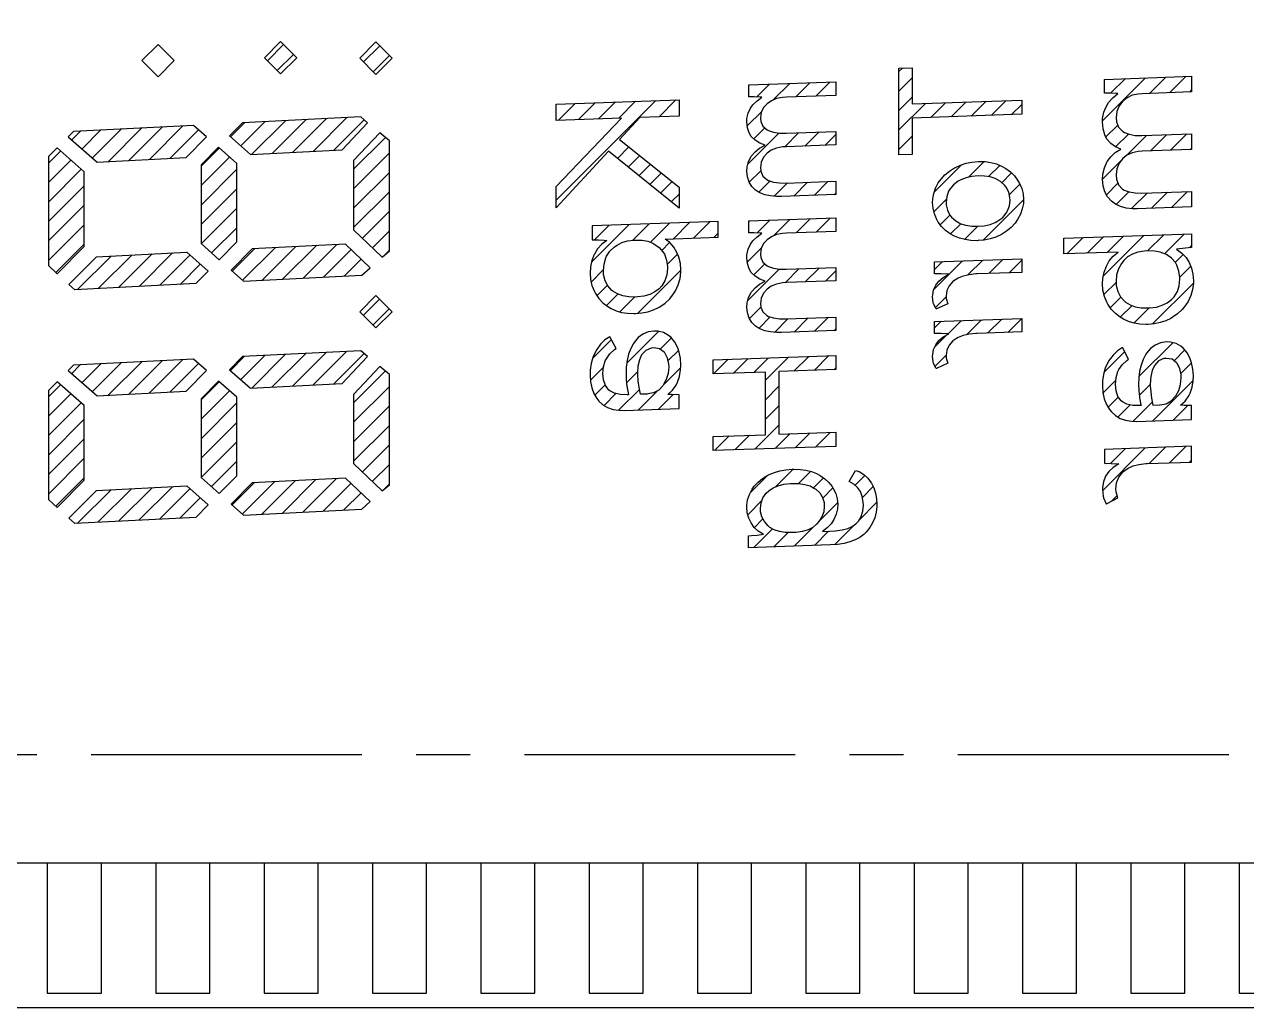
# Model space of a CAD drawing. Header units: millimetres. Extents: x 496 to 1208, y 1378 to 1539.
# Drawn here: x 1105.76 to 1122.68, y 1445.4 to 1459.01 of the extents above; entities that cross this region are included whole.
import ezdxf

# ---------------------------------------------------------------- set-up
doc = ezdxf.new("R2010")
doc.units = ezdxf.units.MM
doc.header["$LTSCALE"] = 3
doc.linetypes.add('CENTER', pattern=[2, 1.25, -0.25, 0.25, -0.25])
pattern_1 = [(225, (-1337.04233, 2320.39868), (-0.134703842, 0.134703842), [])]

msp = doc.modelspace()

# ---------------------------------------------------------------- hatches: boundary and pattern name
at = {"linetype": 'Continuous'}
h = msp.add_hatch(dxfattribs=at)
h.set_pattern_fill('ANSI31', color=256, scale=0.06, angle=90, style=0)
h.set_pattern_definition(pattern_1)
h.paths.add_polyline_path([(1109.302, 1458.771), (1109.078, 1458.546), (1109.302, 1458.322), (1109.527, 1458.546)])
h = msp.add_hatch(dxfattribs=at)
h.set_pattern_fill('ANSI31', color=256, scale=0.06, angle=90, style=0)
h.set_pattern_definition(pattern_1)
h.paths.add_polyline_path([(1110.623, 1458.766), (1110.399, 1458.542), (1110.623, 1458.317), (1110.847, 1458.542)])
h = msp.add_hatch(dxfattribs=at)
h.set_pattern_fill('ANSI31', color=256, scale=0.06, angle=90, style=0)
h.set_pattern_definition(pattern_1)
h.paths.add_polyline_path([(1118.046, 1458.408), (1117.862, 1458.402), (1117.862, 1457.202), (1118.046, 1457.209), (1118.046, 1457.711), (1119.562, 1457.765), (1119.562, 1457.96), (1118.046, 1457.908)])
h = msp.add_hatch(dxfattribs=at)
h.set_pattern_fill('ANSI31', color=256, scale=0.06, angle=90, style=0)
h.set_pattern_definition(pattern_1)
h.paths.add_polyline_path([(1120.746, 1457.109), (1120.743, 1457.103), (1120.707, 1457.022), (1120.686, 1456.937), (1120.681, 1456.863), (1120.689, 1456.773), (1120.713, 1456.691), (1120.752, 1456.62), (1120.804, 1456.561), (1120.862, 1456.519), (1120.929, 1456.488), (1121.007, 1456.467), (1121.094, 1456.457), (1121.161, 1456.457), (1121.914, 1456.483), (1121.914, 1456.697), (1121.226, 1456.674), (1121.131, 1456.676), (1121.05, 1456.69), (1120.983, 1456.716), (1120.959, 1456.73), (1120.903, 1456.788), (1120.874, 1456.864), (1120.869, 1456.924), (1120.879, 1457.011), (1120.913, 1457.09), (1120.962, 1457.152), (1121.02, 1457.2), (1121.092, 1457.232), (1121.175, 1457.251), (1121.229, 1457.255), (1121.914, 1457.279), (1121.914, 1457.494), (1121.226, 1457.47), (1121.132, 1457.472), (1121.05, 1457.487), (1120.984, 1457.513), (1120.962, 1457.526), (1120.904, 1457.584), (1120.875, 1457.659), (1120.869, 1457.718), (1120.879, 1457.805), (1120.913, 1457.883), (1120.962, 1457.945), (1121.021, 1457.993), (1121.093, 1458.027), (1121.176, 1458.044), (1121.229, 1458.049), (1121.914, 1458.073), (1121.914, 1458.29), (1120.709, 1458.248), (1120.709, 1458.056), (1120.784, 1458.055), (1120.871, 1458.051), (1120.891, 1458.05), (1120.822, 1457.994), (1120.766, 1457.929), (1120.734, 1457.876), (1120.701, 1457.794), (1120.683, 1457.707), (1120.681, 1457.654), (1120.689, 1457.563), (1120.713, 1457.481), (1120.743, 1457.422), (1120.795, 1457.362), (1120.862, 1457.315), (1120.934, 1457.283), (1120.858, 1457.234), (1120.795, 1457.177)])
h = msp.add_hatch(dxfattribs=at)
h.set_pattern_fill('ANSI31', color=256, scale=0.06, angle=90, style=0)
h.set_pattern_definition(pattern_1)
h.paths.add_polyline_path([(1116.058, 1456.85), (1116.035, 1456.862), (1115.979, 1456.91), (1115.95, 1456.977), (1115.945, 1457.028), (1115.956, 1457.103), (1115.988, 1457.172), (1116.037, 1457.225), (1116.096, 1457.267), (1116.167, 1457.296), (1116.251, 1457.312), (1116.304, 1457.316), (1116.989, 1457.34), (1116.989, 1457.525), (1116.302, 1457.501), (1116.207, 1457.503), (1116.126, 1457.515), (1116.059, 1457.538), (1116.037, 1457.549), (1115.98, 1457.598), (1115.95, 1457.664), (1115.945, 1457.714), (1115.956, 1457.789), (1115.988, 1457.856), (1116.037, 1457.911), (1116.097, 1457.952), (1116.168, 1457.982), (1116.252, 1457.997), (1116.304, 1458.001), (1116.989, 1458.025), (1116.989, 1458.213), (1115.784, 1458.171), (1115.784, 1458.005), (1115.86, 1458.004), (1115.947, 1458.001), (1115.967, 1458), (1115.898, 1457.952), (1115.841, 1457.896), (1115.81, 1457.849), (1115.776, 1457.779), (1115.759, 1457.704), (1115.756, 1457.658), (1115.764, 1457.579), (1115.789, 1457.508), (1115.819, 1457.457), (1115.871, 1457.406), (1115.937, 1457.365), (1116.009, 1457.339), (1115.934, 1457.297), (1115.871, 1457.246), (1115.823, 1457.187), (1115.819, 1457.182), (1115.782, 1457.112), (1115.761, 1457.038), (1115.756, 1456.975), (1115.764, 1456.897), (1115.788, 1456.826), (1115.828, 1456.765), (1115.879, 1456.715), (1115.938, 1456.678), (1116.005, 1456.651), (1116.083, 1456.634), (1116.169, 1456.626), (1116.237, 1456.627), (1116.989, 1456.652), (1116.989, 1456.837), (1116.302, 1456.813), (1116.207, 1456.815), (1116.125, 1456.827)])
h = msp.add_hatch(dxfattribs=at)
h.set_pattern_fill('ANSI31', color=256, scale=0.06, angle=90, style=0)
h.set_pattern_definition(pattern_1)
h.paths.add_polyline_path([(1113.119, 1457.679), (1114.022, 1457.711), (1113.119, 1456.765), (1113.119, 1456.47), (1113.843, 1457.253), (1114.819, 1456.465), (1114.819, 1456.756), (1113.996, 1457.416), (1114.278, 1457.72), (1114.819, 1457.739), (1114.819, 1457.965), (1113.119, 1457.906)])
h = msp.add_hatch(dxfattribs=at)
h.set_pattern_fill('ANSI31', color=256, scale=0.06, angle=90, style=0)
h.set_pattern_definition(pattern_1)
h.paths.add_polyline_path([(1108.276, 1457.453), (1108.097, 1457.611), (1106.436, 1457.528), (1106.363, 1457.454), (1106.763, 1457.103), (1107.993, 1457.165)])
h = msp.add_hatch(dxfattribs=at)
h.set_pattern_fill('ANSI31', color=256, scale=0.06, angle=90, style=0)
h.set_pattern_definition(pattern_1)
h.paths.add_polyline_path([(1108.885, 1457.21), (1110.154, 1457.274), (1110.506, 1457.648), (1110.411, 1457.728), (1108.773, 1457.645), (1108.596, 1457.465)])
h = msp.add_hatch(dxfattribs=at)
h.set_pattern_fill('ANSI31', color=256, scale=0.06, angle=90, style=0)
h.set_pattern_definition(pattern_1)
h.paths.add_polyline_path([(1110.809, 1455.874), (1110.809, 1457.396), (1110.676, 1457.507), (1110.314, 1457.123), (1110.314, 1456.164), (1110.71, 1455.786)])
h = msp.add_hatch(dxfattribs=at)
h.set_pattern_fill('ANSI31', color=256, scale=0.06, angle=90, style=0)
h.set_pattern_definition(pattern_1)
h.paths.add_polyline_path([(1106.583, 1456.967), (1106.207, 1457.298), (1106.088, 1457.178), (1106.088, 1455.67), (1106.21, 1455.558), (1106.583, 1455.933)])
h = msp.add_hatch(dxfattribs=at)
h.set_pattern_fill('ANSI31', color=256, scale=0.06, angle=90, style=0)
h.set_pattern_definition(pattern_1)
h.paths.add_polyline_path([(1108.454, 1455.751), (1108.696, 1455.997), (1108.696, 1457.083), (1108.441, 1457.307), (1108.201, 1457.063), (1108.201, 1455.974)])
h = msp.add_hatch(dxfattribs=at)
h.set_pattern_fill('ANSI31', color=256, scale=0.06, angle=90, style=0)
h.set_pattern_definition(pattern_1)
h.paths.add_polyline_path([(1119.126, 1456.039), (1119.202, 1456.064), (1119.274, 1456.096), (1119.284, 1456.101), (1119.354, 1456.147), (1119.417, 1456.199), (1119.47, 1456.258), (1119.506, 1456.31), (1119.544, 1456.382), (1119.571, 1456.454), (1119.585, 1456.531), (1119.588, 1456.584), (1119.582, 1456.662), (1119.564, 1456.735), (1119.534, 1456.806), (1119.506, 1456.853), (1119.461, 1456.914), (1119.406, 1456.968), (1119.342, 1457.014), (1119.284, 1457.047), (1119.212, 1457.077), (1119.137, 1457.097), (1119.056, 1457.109), (1118.971, 1457.111), (1118.958, 1457.111), (1118.873, 1457.103), (1118.792, 1457.087), (1118.715, 1457.062), (1118.644, 1457.028), (1118.633, 1457.022), (1118.562, 1456.977), (1118.5, 1456.925), (1118.446, 1456.867), (1118.408, 1456.814), (1118.371, 1456.743), (1118.346, 1456.669), (1118.332, 1456.593), (1118.329, 1456.541), (1118.335, 1456.463), (1118.353, 1456.388), (1118.381, 1456.318), (1118.408, 1456.272), (1118.454, 1456.211), (1118.509, 1456.157), (1118.572, 1456.111), (1118.631, 1456.079), (1118.702, 1456.05), (1118.778, 1456.03), (1118.858, 1456.018), (1118.944, 1456.015), (1118.958, 1456.016), (1119.044, 1456.023)])
h.paths.add_polyline_path([(1119.299, 1456.338), (1119.348, 1456.397), (1119.365, 1456.426), (1119.393, 1456.499), (1119.402, 1456.577), (1119.4, 1456.612), (1119.383, 1456.687), (1119.348, 1456.754), (1119.324, 1456.784), (1119.267, 1456.835), (1119.195, 1456.874), (1119.126, 1456.897), (1119.046, 1456.91), (1118.958, 1456.912), (1118.872, 1456.904), (1118.793, 1456.886), (1118.721, 1456.857), (1118.683, 1456.837), (1118.618, 1456.787), (1118.568, 1456.727), (1118.55, 1456.698), (1118.524, 1456.625), (1118.515, 1456.546), (1118.517, 1456.512), (1118.533, 1456.437), (1118.568, 1456.37), (1118.592, 1456.34), (1118.649, 1456.289), (1118.721, 1456.249), (1118.791, 1456.228), (1118.87, 1456.216), (1118.958, 1456.214), (1119.043, 1456.222), (1119.124, 1456.239), (1119.195, 1456.266), (1119.234, 1456.288)])
h = msp.add_hatch(dxfattribs=at)
h.set_pattern_fill('ANSI31', color=256, scale=0.06, angle=90, style=0)
h.set_pattern_definition(pattern_1)
h.paths.add_polyline_path([(1114.215, 1455.007), (1114.303, 1455.015), (1114.387, 1455.031), (1114.463, 1455.057), (1114.535, 1455.091), (1114.552, 1455.101), (1114.625, 1455.152), (1114.689, 1455.211), (1114.743, 1455.277), (1114.771, 1455.322), (1114.808, 1455.406), (1114.832, 1455.491), (1114.844, 1455.58), (1114.844, 1455.611), (1114.837, 1455.7), (1114.816, 1455.785), (1114.788, 1455.852), (1114.747, 1455.924), (1114.691, 1455.988), (1114.628, 1456.038), (1115.358, 1456.063), (1115.358, 1456.279), (1113.614, 1456.219), (1113.614, 1456.028), (1113.703, 1456.026), (1113.783, 1456.022), (1113.819, 1456.019), (1113.748, 1455.965), (1113.691, 1455.901), (1113.647, 1455.827), (1113.644, 1455.822), (1113.611, 1455.739), (1113.592, 1455.651), (1113.586, 1455.567), (1113.592, 1455.479), (1113.612, 1455.394), (1113.646, 1455.312), (1113.661, 1455.283), (1113.707, 1455.216), (1113.765, 1455.156), (1113.831, 1455.106), (1113.878, 1455.077), (1113.949, 1455.046), (1114.024, 1455.023), (1114.106, 1455.01), (1114.192, 1455.006)])
h.paths.add_polyline_path([(1113.816, 1455.799), (1113.806, 1455.777), (1113.78, 1455.692), (1113.772, 1455.601), (1113.775, 1455.545), (1113.795, 1455.461), (1113.832, 1455.389), (1113.888, 1455.327), (1113.904, 1455.314), (1113.967, 1455.277), (1114.039, 1455.251), (1114.122, 1455.237), (1114.215, 1455.235), (1114.244, 1455.236), (1114.333, 1455.248), (1114.414, 1455.272), (1114.483, 1455.305), (1114.543, 1455.35), (1114.579, 1455.389), (1114.623, 1455.46), (1114.65, 1455.542), (1114.658, 1455.632), (1114.658, 1455.657), (1114.645, 1455.746), (1114.615, 1455.828), (1114.596, 1455.861), (1114.542, 1455.922), (1114.47, 1455.973), (1114.457, 1455.98), (1114.387, 1456.006), (1114.306, 1456.021), (1114.215, 1456.023), (1114.194, 1456.022), (1114.105, 1456.011), (1114.027, 1455.988), (1113.96, 1455.955), (1113.923, 1455.93), (1113.86, 1455.87)])
h = msp.add_hatch(dxfattribs=at)
h.set_pattern_fill('ANSI31', color=256, scale=0.06, angle=90, style=0)
h.set_pattern_definition(pattern_1)
h.paths.add_polyline_path([(1116.059, 1455.656), (1116.037, 1455.667), (1115.98, 1455.716), (1115.95, 1455.782), (1115.945, 1455.831), (1115.956, 1455.907), (1115.988, 1455.974), (1116.037, 1456.028), (1116.097, 1456.07), (1116.168, 1456.099), (1116.252, 1456.115), (1116.304, 1456.119), (1116.989, 1456.143), (1116.989, 1456.331), (1115.784, 1456.288), (1115.784, 1456.123), (1115.86, 1456.122), (1115.947, 1456.119), (1115.967, 1456.118), (1115.898, 1456.07), (1115.841, 1456.014), (1115.81, 1455.967), (1115.776, 1455.897), (1115.759, 1455.821), (1115.756, 1455.776), (1115.764, 1455.697), (1115.789, 1455.626), (1115.819, 1455.575), (1115.871, 1455.524), (1115.937, 1455.483), (1116.009, 1455.456), (1115.934, 1455.415), (1115.871, 1455.364), (1115.823, 1455.305), (1115.819, 1455.3), (1115.782, 1455.23), (1115.761, 1455.155), (1115.756, 1455.093), (1115.764, 1455.014), (1115.788, 1454.944), (1115.828, 1454.882), (1115.879, 1454.833), (1115.938, 1454.796), (1116.005, 1454.769), (1116.083, 1454.752), (1116.169, 1454.743), (1116.237, 1454.743), (1116.989, 1454.77), (1116.989, 1454.955), (1116.302, 1454.931), (1116.207, 1454.933), (1116.125, 1454.945), (1116.058, 1454.967), (1116.035, 1454.98), (1115.979, 1455.028), (1115.95, 1455.095), (1115.945, 1455.145), (1115.956, 1455.221), (1115.988, 1455.289), (1116.037, 1455.343), (1116.096, 1455.385), (1116.167, 1455.414), (1116.251, 1455.43), (1116.304, 1455.434), (1116.989, 1455.458), (1116.989, 1455.643), (1116.302, 1455.619), (1116.207, 1455.621), (1116.126, 1455.633)])
h = msp.add_hatch(dxfattribs=at)
h.set_pattern_fill('ANSI31', color=256, scale=0.06, angle=90, style=0)
h.set_pattern_definition(pattern_1)
h.paths.add_polyline_path([(1121.558, 1454.906), (1121.629, 1454.94), (1121.647, 1454.95), (1121.72, 1455.002), (1121.784, 1455.061), (1121.836, 1455.126), (1121.865, 1455.173), (1121.903, 1455.255), (1121.927, 1455.34), (1121.939, 1455.429), (1121.939, 1455.461), (1121.933, 1455.55), (1121.912, 1455.635), (1121.881, 1455.712), (1121.837, 1455.783), (1121.781, 1455.844), (1121.712, 1455.893), (1121.707, 1455.896), (1121.788, 1455.906), (1121.87, 1455.915), (1121.914, 1455.919), (1121.914, 1456.111), (1120.147, 1456.049), (1120.147, 1455.832), (1120.896, 1455.858), (1120.83, 1455.8), (1120.774, 1455.734), (1120.734, 1455.664), (1120.703, 1455.58), (1120.685, 1455.492), (1120.681, 1455.417), (1120.687, 1455.329), (1120.707, 1455.244), (1120.74, 1455.162), (1120.754, 1455.134), (1120.802, 1455.065), (1120.859, 1455.006), (1120.926, 1454.955), (1120.973, 1454.927), (1121.043, 1454.896), (1121.119, 1454.873), (1121.2, 1454.86), (1121.286, 1454.856), (1121.31, 1454.857), (1121.399, 1454.864), (1121.481, 1454.881)])
h.paths.add_polyline_path([(1121.717, 1455.31), (1121.744, 1455.391), (1121.753, 1455.482), (1121.753, 1455.507), (1121.739, 1455.595), (1121.709, 1455.677), (1121.69, 1455.711), (1121.637, 1455.772), (1121.565, 1455.823), (1121.551, 1455.83), (1121.481, 1455.856), (1121.401, 1455.871), (1121.31, 1455.873), (1121.262, 1455.87), (1121.172, 1455.855), (1121.095, 1455.828), (1121.029, 1455.79), (1120.976, 1455.74), (1120.943, 1455.699), (1120.901, 1455.623), (1120.876, 1455.541), (1120.869, 1455.452), (1120.872, 1455.395), (1120.891, 1455.311), (1120.929, 1455.238), (1120.985, 1455.178), (1121, 1455.165), (1121.062, 1455.127), (1121.135, 1455.101), (1121.217, 1455.086), (1121.31, 1455.084), (1121.338, 1455.085), (1121.428, 1455.097), (1121.509, 1455.121), (1121.578, 1455.155), (1121.637, 1455.2), (1121.674, 1455.239)])
h = msp.add_hatch(dxfattribs=at)
h.set_pattern_fill('ANSI31', color=256, scale=0.06, angle=90, style=0)
h.set_pattern_definition(pattern_1)
h.paths.add_polyline_path([(1108.62, 1455.605), (1108.791, 1455.454), (1110.425, 1455.536), (1110.544, 1455.64), (1110.203, 1455.966), (1108.91, 1455.901)])
h = msp.add_hatch(dxfattribs=at)
h.set_pattern_fill('ANSI31', color=256, scale=0.06, angle=90, style=0)
h.set_pattern_definition(pattern_1)
h.paths.add_polyline_path([(1108.003, 1455.855), (1106.753, 1455.792), (1106.372, 1455.409), (1106.452, 1455.336), (1108.13, 1455.42), (1108.3, 1455.593)])
h = msp.add_hatch(dxfattribs=at)
h.set_pattern_fill('ANSI31', color=256, scale=0.06, angle=90, style=0)
h.set_pattern_definition(pattern_1)
h.paths.add_polyline_path([(1119.562, 1455.763), (1118.357, 1455.722), (1118.357, 1455.556), (1118.448, 1455.555), (1118.527, 1455.552), (1118.554, 1455.55), (1118.477, 1455.506), (1118.416, 1455.456), (1118.372, 1455.399), (1118.343, 1455.335), (1118.33, 1455.264), (1118.329, 1455.24), (1118.338, 1455.161), (1118.343, 1455.141), (1118.38, 1455.073), (1118.382, 1455.07), (1118.542, 1455.143), (1118.518, 1455.213), (1118.515, 1455.249), (1118.526, 1455.324), (1118.557, 1455.392), (1118.611, 1455.45), (1118.624, 1455.461), (1118.683, 1455.498), (1118.753, 1455.526), (1118.835, 1455.544), (1118.928, 1455.554), (1118.947, 1455.555), (1119.562, 1455.576)])
h = msp.add_hatch(dxfattribs=at)
h.set_pattern_fill('ANSI31', color=256, scale=0.06, angle=90, style=0)
h.set_pattern_definition(pattern_1)
h.paths.add_polyline_path([(1110.623, 1455.257), (1110.399, 1455.032), (1110.623, 1454.808), (1110.847, 1455.032)])
h = msp.add_hatch(dxfattribs=at)
h.set_pattern_fill('ANSI31', color=256, scale=0.06, angle=90, style=0)
h.set_pattern_definition(pattern_1)
h.paths.add_polyline_path([(1118.357, 1454.732), (1118.448, 1454.73), (1118.527, 1454.727), (1118.554, 1454.725), (1118.477, 1454.682), (1118.416, 1454.633), (1118.372, 1454.575), (1118.343, 1454.51), (1118.33, 1454.439), (1118.329, 1454.416), (1118.338, 1454.337), (1118.343, 1454.317), (1118.38, 1454.248), (1118.382, 1454.245), (1118.542, 1454.32), (1118.518, 1454.389), (1118.515, 1454.424), (1118.526, 1454.499), (1118.557, 1454.567), (1118.611, 1454.627), (1118.624, 1454.638), (1118.683, 1454.673), (1118.753, 1454.701), (1118.835, 1454.72), (1118.928, 1454.729), (1118.947, 1454.73), (1119.562, 1454.752), (1119.562, 1454.939), (1118.357, 1454.897)])
h = msp.add_hatch(dxfattribs=at)
h.set_pattern_fill('ANSI31', color=256, scale=0.06, angle=90, style=0)
h.set_pattern_definition(pattern_1)
h.paths.add_polyline_path([(1113.861, 1453.936), (1113.846, 1453.948), (1113.8, 1454.009), (1113.773, 1454.088), (1113.765, 1454.175), (1113.773, 1454.271), (1113.798, 1454.353), (1113.812, 1454.38), (1113.86, 1454.449), (1113.926, 1454.507), (1113.948, 1454.523), (1113.862, 1454.686), (1113.793, 1454.641), (1113.732, 1454.583), (1113.679, 1454.51), (1113.661, 1454.478), (1113.626, 1454.398), (1113.601, 1454.314), (1113.588, 1454.223), (1113.586, 1454.159), (1113.592, 1454.063), (1113.61, 1453.977), (1113.64, 1453.898), (1113.681, 1453.829), (1113.709, 1453.795), (1113.765, 1453.744), (1113.83, 1453.705), (1113.905, 1453.68), (1113.987, 1453.667), (1114.064, 1453.665), (1114.819, 1453.691), (1114.819, 1453.882), (1114.716, 1453.885), (1114.665, 1453.887), (1114.73, 1453.946), (1114.779, 1454.017), (1114.798, 1454.055), (1114.826, 1454.137), (1114.841, 1454.226), (1114.844, 1454.294), (1114.838, 1454.386), (1114.82, 1454.473), (1114.8, 1454.53), (1114.762, 1454.609), (1114.709, 1454.673), (1114.673, 1454.704), (1114.605, 1454.743), (1114.526, 1454.762), (1114.47, 1454.764), (1114.389, 1454.752), (1114.316, 1454.721), (1114.252, 1454.673), (1114.196, 1454.607), (1114.187, 1454.593), (1114.149, 1454.522), (1114.121, 1454.444), (1114.1, 1454.357), (1114.088, 1454.264), (1114.085, 1454.178), (1114.088, 1454.091), (1114.098, 1454.002), (1114.114, 1453.911), (1114.12, 1453.883), (1114.099, 1453.882), (1114.004, 1453.886), (1113.925, 1453.904)])
h.paths.add_polyline_path([(1114.254, 1454.284), (1114.248, 1454.181), (1114.248, 1454.159), (1114.254, 1454.074), (1114.266, 1453.984), (1114.285, 1453.889), (1114.373, 1453.892), (1114.385, 1453.893), (1114.467, 1453.909), (1114.537, 1453.948), (1114.594, 1454.008), (1114.601, 1454.017), (1114.641, 1454.092), (1114.667, 1454.176), (1114.675, 1454.268), (1114.673, 1454.306), (1114.656, 1454.394), (1114.619, 1454.465), (1114.611, 1454.476), (1114.549, 1454.522), (1114.468, 1454.536), (1114.435, 1454.532), (1114.362, 1454.501), (1114.305, 1454.439), (1114.274, 1454.37)])
h = msp.add_hatch(dxfattribs=at)
h.set_pattern_fill('ANSI31', color=256, scale=0.06, angle=90, style=0)
h.set_pattern_definition(pattern_1)
h.paths.add_polyline_path([(1121.484, 1454.601), (1121.412, 1454.571), (1121.347, 1454.523), (1121.291, 1454.457), (1121.281, 1454.442), (1121.244, 1454.372), (1121.215, 1454.293), (1121.194, 1454.208), (1121.183, 1454.114), (1121.18, 1454.028), (1121.183, 1453.941), (1121.192, 1453.851), (1121.208, 1453.761), (1121.215, 1453.733), (1121.194, 1453.732), (1121.099, 1453.736), (1121.019, 1453.754), (1120.956, 1453.786), (1120.941, 1453.798), (1120.894, 1453.858), (1120.868, 1453.938), (1120.86, 1454.024), (1120.868, 1454.12), (1120.892, 1454.203), (1120.905, 1454.231), (1120.955, 1454.298), (1121.02, 1454.357), (1121.042, 1454.373), (1120.957, 1454.535), (1120.887, 1454.491), (1120.827, 1454.432), (1120.774, 1454.361), (1120.754, 1454.327), (1120.72, 1454.249), (1120.696, 1454.164), (1120.683, 1454.074), (1120.681, 1454.008), (1120.687, 1453.913), (1120.705, 1453.827), (1120.735, 1453.748), (1120.776, 1453.679), (1120.804, 1453.645), (1120.86, 1453.594), (1120.925, 1453.556), (1120.999, 1453.53), (1121.082, 1453.516), (1121.158, 1453.514), (1121.914, 1453.541), (1121.914, 1453.732), (1121.811, 1453.735), (1121.76, 1453.737), (1121.824, 1453.795), (1121.874, 1453.866), (1121.893, 1453.905), (1121.921, 1453.986), (1121.936, 1454.075), (1121.939, 1454.144), (1121.933, 1454.236), (1121.915, 1454.322), (1121.895, 1454.38), (1121.856, 1454.459), (1121.804, 1454.523), (1121.767, 1454.554), (1121.699, 1454.592), (1121.621, 1454.611), (1121.565, 1454.613)])
h.paths.add_polyline_path([(1121.457, 1454.351), (1121.401, 1454.288), (1121.368, 1454.22), (1121.349, 1454.133), (1121.342, 1454.031), (1121.343, 1454.008), (1121.348, 1453.923), (1121.36, 1453.834), (1121.38, 1453.739), (1121.468, 1453.742), (1121.479, 1453.742), (1121.561, 1453.759), (1121.632, 1453.798), (1121.688, 1453.857), (1121.695, 1453.866), (1121.736, 1453.942), (1121.761, 1454.025), (1121.77, 1454.117), (1121.768, 1454.156), (1121.751, 1454.244), (1121.714, 1454.315), (1121.705, 1454.326), (1121.644, 1454.373), (1121.563, 1454.386), (1121.529, 1454.383)])
h = msp.add_hatch(dxfattribs=at)
h.set_pattern_fill('ANSI31', color=256, scale=0.06, angle=90, style=0)
h.set_pattern_definition(pattern_1)
h.paths.add_polyline_path([(1108.276, 1454.218), (1108.097, 1454.376), (1106.436, 1454.292), (1106.363, 1454.219), (1106.763, 1453.868), (1107.993, 1453.93)])
h = msp.add_hatch(dxfattribs=at)
h.set_pattern_fill('ANSI31', color=256, scale=0.06, angle=90, style=0)
h.set_pattern_definition(pattern_1)
h.paths.add_polyline_path([(1108.885, 1453.975), (1110.154, 1454.039), (1110.506, 1454.413), (1110.411, 1454.492), (1108.773, 1454.41), (1108.596, 1454.229)])
h = msp.add_hatch(dxfattribs=at)
h.set_pattern_fill('ANSI31', color=256, scale=0.06, angle=90, style=0)
h.set_pattern_definition(pattern_1)
h.paths.add_polyline_path([(1116.989, 1453.168), (1116.989, 1453.364), (1116.2, 1453.337), (1116.2, 1454.202), (1116.989, 1454.23), (1116.989, 1454.427), (1115.29, 1454.367), (1115.29, 1454.171), (1116.014, 1454.197), (1116.014, 1453.33), (1115.29, 1453.305), (1115.29, 1453.109)])
h = msp.add_hatch(dxfattribs=at)
h.set_pattern_fill('ANSI31', color=256, scale=0.06, angle=90, style=0)
h.set_pattern_definition(pattern_1)
h.paths.add_polyline_path([(1110.809, 1452.638), (1110.809, 1454.161), (1110.676, 1454.272), (1110.314, 1453.888), (1110.314, 1452.929), (1110.71, 1452.551)])
h = msp.add_hatch(dxfattribs=at)
h.set_pattern_fill('ANSI31', color=256, scale=0.06, angle=90, style=0)
h.set_pattern_definition(pattern_1)
h.paths.add_polyline_path([(1106.583, 1453.732), (1106.207, 1454.062), (1106.088, 1453.943), (1106.088, 1452.434), (1106.21, 1452.323), (1106.583, 1452.698)])
h = msp.add_hatch(dxfattribs=at)
h.set_pattern_fill('ANSI31', color=256, scale=0.06, angle=90, style=0)
h.set_pattern_definition(pattern_1)
h.paths.add_polyline_path([(1108.454, 1452.515), (1108.696, 1452.762), (1108.696, 1453.847), (1108.441, 1454.072), (1108.201, 1453.828), (1108.201, 1452.739)])
h = msp.add_hatch(dxfattribs=at)
h.set_pattern_fill('ANSI31', color=256, scale=0.06, angle=90, style=0)
h.set_pattern_definition(pattern_1)
h.paths.add_polyline_path([(1121.034, 1452.866), (1121.105, 1452.898), (1121.186, 1452.918), (1121.28, 1452.929), (1121.298, 1452.929), (1121.914, 1452.951), (1121.914, 1453.169), (1120.709, 1453.126), (1120.709, 1452.934), (1120.799, 1452.932), (1120.877, 1452.928), (1120.905, 1452.926), (1120.829, 1452.877), (1120.768, 1452.819), (1120.724, 1452.754), (1120.694, 1452.679), (1120.681, 1452.597), (1120.681, 1452.569), (1120.689, 1452.479), (1120.695, 1452.455), (1120.732, 1452.375), (1120.734, 1452.371), (1120.894, 1452.457), (1120.869, 1452.537), (1120.867, 1452.578), (1120.876, 1452.665), (1120.909, 1452.744), (1120.962, 1452.811), (1120.976, 1452.824)])
h = msp.add_hatch(dxfattribs=at)
h.set_pattern_fill('ANSI31', color=256, scale=0.06, angle=90, style=0)
h.set_pattern_definition(pattern_1)
h.paths.add_polyline_path([(1115.916, 1451.996), (1115.984, 1451.952), (1115.986, 1451.952), (1115.9, 1451.941), (1115.82, 1451.934), (1115.782, 1451.931), (1115.782, 1451.765), (1116.913, 1451.805), (1117.012, 1451.812), (1117.103, 1451.826), (1117.184, 1451.846), (1117.257, 1451.874), (1117.32, 1451.906), (1117.375, 1451.947), (1117.41, 1451.982), (1117.459, 1452.044), (1117.498, 1452.111), (1117.528, 1452.181), (1117.547, 1452.256), (1117.555, 1452.334), (1117.556, 1452.363), (1117.551, 1452.444), (1117.537, 1452.521), (1117.514, 1452.592), (1117.481, 1452.66), (1117.479, 1452.663), (1117.433, 1452.727), (1117.376, 1452.779), (1117.311, 1452.818), (1117.263, 1452.836), (1117.173, 1452.681), (1117.238, 1452.646), (1117.291, 1452.6), (1117.329, 1452.544), (1117.355, 1452.476), (1117.368, 1452.397), (1117.37, 1452.355), (1117.362, 1452.272), (1117.339, 1452.198), (1117.302, 1452.135), (1117.268, 1452.098), (1117.217, 1452.061), (1117.154, 1452.032), (1117.075, 1452.011), (1116.984, 1451.998), (1116.908, 1451.993), (1116.803, 1451.989), (1116.871, 1452.039), (1116.925, 1452.098), (1116.961, 1452.156), (1116.993, 1452.228), (1117.01, 1452.304), (1117.015, 1452.369), (1117.008, 1452.444), (1116.987, 1452.518), (1116.953, 1452.587), (1116.938, 1452.611), (1116.893, 1452.67), (1116.836, 1452.721), (1116.77, 1452.765), (1116.72, 1452.791), (1116.65, 1452.819), (1116.575, 1452.838), (1116.494, 1452.849), (1116.407, 1452.852), (1116.385, 1452.851), (1116.298, 1452.845), (1116.215, 1452.83), (1116.138, 1452.808), (1116.067, 1452.778), (1116.049, 1452.769), (1115.975, 1452.724), (1115.912, 1452.674), (1115.859, 1452.616), (1115.831, 1452.574), (1115.793, 1452.502), (1115.768, 1452.429), (1115.757, 1452.352), (1115.756, 1452.325), (1115.763, 1452.248), (1115.783, 1452.174), (1115.815, 1452.109), (1115.858, 1452.047)])
h.paths.add_polyline_path([(1116.024, 1452.52), (1115.979, 1452.458), (1115.954, 1452.388), (1115.945, 1452.309), (1115.947, 1452.264), (1115.966, 1452.191), (1116, 1452.126), (1116.051, 1452.066), (1116.076, 1452.045), (1116.135, 1452.012), (1116.207, 1451.989), (1116.29, 1451.976), (1116.385, 1451.974), (1116.437, 1451.978), (1116.526, 1451.991), (1116.604, 1452.015), (1116.669, 1452.047), (1116.722, 1452.09), (1116.755, 1452.126), (1116.795, 1452.191), (1116.821, 1452.263), (1116.829, 1452.34), (1116.826, 1452.389), (1116.806, 1452.461), (1116.769, 1452.524), (1116.713, 1452.576), (1116.696, 1452.587), (1116.635, 1452.62), (1116.562, 1452.642), (1116.479, 1452.654), (1116.385, 1452.655), (1116.36, 1452.654), (1116.269, 1452.643), (1116.19, 1452.623), (1116.12, 1452.593), (1116.061, 1452.554)])
h = msp.add_hatch(dxfattribs=at)
h.set_pattern_fill('ANSI31', color=256, scale=0.06, angle=90, style=0)
h.set_pattern_definition(pattern_1)
h.paths.add_polyline_path([(1108.62, 1452.37), (1108.791, 1452.218), (1110.425, 1452.301), (1110.544, 1452.405), (1110.203, 1452.73), (1108.91, 1452.665)])
h = msp.add_hatch(dxfattribs=at)
h.set_pattern_fill('ANSI31', color=256, scale=0.06, angle=90, style=0)
h.set_pattern_definition(pattern_1)
h.paths.add_polyline_path([(1108.003, 1452.62), (1106.753, 1452.557), (1106.372, 1452.174), (1106.452, 1452.101), (1108.13, 1452.185), (1108.3, 1452.358)])

# ---------------------------------------------------------------- linework, layer by layer
msp.add_lwpolyline([(1090.968, 1445.401), (1154.928, 1445.401), (1154.928, 1498.121), (1090.968, 1498.121)], close=True)
at = {"linetype": 'CENTER'}
msp.add_lwpolyline([(1092.468, 1449.901), (1092.468, 1493.621, -0.414214), (1093.468, 1494.621), (1152.428, 1494.621, -0.414214), (1153.428, 1493.621), (1153.428, 1449.901, -0.414214), (1152.428, 1448.901), (1093.468, 1448.901, -0.414214)], format="xyb", close=True, dxfattribs=at)
at = {"linetype": 'Continuous'}
for points in [[(1109.302, 1458.771), (1109.078, 1458.546), (1109.302, 1458.322), (1109.527, 1458.546)], [(1110.623, 1458.766), (1110.399, 1458.542), (1110.623, 1458.317), (1110.847, 1458.542)], [(1107.606, 1458.732), (1107.382, 1458.508), (1107.606, 1458.284), (1107.83, 1458.508)], [(1118.046, 1457.908), (1119.562, 1457.96), (1119.562, 1457.765), (1118.046, 1457.711), (1118.046, 1457.209), (1117.862, 1457.202), (1117.862, 1458.402), (1118.046, 1458.408)], [(1120.795, 1457.177), (1120.858, 1457.234), (1120.934, 1457.283), (1120.862, 1457.315), (1120.795, 1457.362), (1120.743, 1457.422), (1120.713, 1457.481), (1120.689, 1457.563), (1120.681, 1457.654), (1120.683, 1457.707), (1120.701, 1457.794), (1120.734, 1457.876), (1120.766, 1457.929), (1120.822, 1457.994), (1120.891, 1458.05), (1120.871, 1458.051), (1120.784, 1458.055), (1120.709, 1458.056), (1120.709, 1458.248), (1121.914, 1458.29), (1121.914, 1458.073), (1121.229, 1458.049), (1121.176, 1458.044), (1121.093, 1458.027), (1121.021, 1457.993), (1120.962, 1457.945), (1120.913, 1457.883), (1120.879, 1457.805), (1120.869, 1457.718), (1120.875, 1457.659), (1120.904, 1457.584), (1120.962, 1457.526), (1120.984, 1457.513), (1121.05, 1457.487), (1121.132, 1457.472), (1121.226, 1457.47), (1121.914, 1457.494), (1121.914, 1457.279), (1121.229, 1457.255), (1121.175, 1457.251), (1121.092, 1457.232), (1121.02, 1457.2), (1120.962, 1457.152), (1120.913, 1457.09), (1120.879, 1457.011), (1120.869, 1456.924), (1120.874, 1456.864), (1120.903, 1456.788), (1120.959, 1456.73), (1120.983, 1456.716), (1121.05, 1456.69), (1121.131, 1456.676), (1121.226, 1456.674), (1121.914, 1456.697), (1121.914, 1456.483), (1121.161, 1456.457), (1121.094, 1456.457), (1121.007, 1456.467), (1120.929, 1456.488), (1120.862, 1456.519), (1120.804, 1456.561), (1120.752, 1456.62), (1120.713, 1456.691), (1120.689, 1456.773), (1120.681, 1456.863), (1120.686, 1456.937), (1120.707, 1457.022), (1120.743, 1457.103), (1120.746, 1457.109)], [(1116.125, 1456.827), (1116.207, 1456.815), (1116.302, 1456.813), (1116.989, 1456.837), (1116.989, 1456.652), (1116.237, 1456.627), (1116.169, 1456.626), (1116.083, 1456.634), (1116.005, 1456.651), (1115.938, 1456.678), (1115.879, 1456.715), (1115.828, 1456.765), (1115.788, 1456.826), (1115.764, 1456.897), (1115.756, 1456.975), (1115.761, 1457.038), (1115.782, 1457.112), (1115.819, 1457.182), (1115.823, 1457.187), (1115.871, 1457.246), (1115.934, 1457.297), (1116.009, 1457.339), (1115.937, 1457.365), (1115.871, 1457.406), (1115.819, 1457.457), (1115.789, 1457.508), (1115.764, 1457.579), (1115.756, 1457.658), (1115.759, 1457.704), (1115.776, 1457.779), (1115.81, 1457.849), (1115.841, 1457.896), (1115.898, 1457.952), (1115.967, 1458), (1115.947, 1458.001), (1115.86, 1458.004), (1115.784, 1458.005), (1115.784, 1458.171), (1116.989, 1458.213), (1116.989, 1458.025), (1116.304, 1458.001), (1116.252, 1457.997), (1116.168, 1457.982), (1116.097, 1457.952), (1116.037, 1457.911), (1115.988, 1457.856), (1115.956, 1457.789), (1115.945, 1457.714), (1115.95, 1457.664), (1115.98, 1457.598), (1116.037, 1457.549), (1116.059, 1457.538), (1116.126, 1457.515), (1116.207, 1457.503), (1116.302, 1457.501), (1116.989, 1457.525), (1116.989, 1457.34), (1116.304, 1457.316), (1116.251, 1457.312), (1116.167, 1457.296), (1116.096, 1457.267), (1116.037, 1457.225), (1115.988, 1457.172), (1115.956, 1457.103), (1115.945, 1457.028), (1115.95, 1456.977), (1115.979, 1456.91), (1116.035, 1456.862), (1116.058, 1456.85)], [(1113.119, 1457.906), (1114.819, 1457.965), (1114.819, 1457.739), (1114.278, 1457.72), (1113.996, 1457.416), (1114.819, 1456.756), (1114.819, 1456.465), (1113.843, 1457.253), (1113.119, 1456.47), (1113.119, 1456.765), (1114.022, 1457.711), (1113.119, 1457.679)], [(1108.276, 1457.453), (1108.097, 1457.611), (1106.436, 1457.528), (1106.363, 1457.454), (1106.763, 1457.103), (1107.993, 1457.165)], [(1108.885, 1457.21), (1110.154, 1457.274), (1110.506, 1457.648), (1110.411, 1457.728), (1108.773, 1457.645), (1108.596, 1457.465)], [(1110.809, 1455.874), (1110.809, 1457.396), (1110.676, 1457.507), (1110.314, 1457.123), (1110.314, 1456.164), (1110.71, 1455.786)], [(1106.583, 1456.967), (1106.207, 1457.298), (1106.088, 1457.178), (1106.088, 1455.67), (1106.21, 1455.558), (1106.583, 1455.933)], [(1108.454, 1455.751), (1108.696, 1455.997), (1108.696, 1457.083), (1108.441, 1457.307), (1108.201, 1457.063), (1108.201, 1455.974)], [(1119.044, 1456.023), (1118.958, 1456.016), (1118.944, 1456.015), (1118.858, 1456.018), (1118.778, 1456.03), (1118.702, 1456.05), (1118.631, 1456.079), (1118.572, 1456.111), (1118.509, 1456.157), (1118.454, 1456.211), (1118.408, 1456.272), (1118.381, 1456.318), (1118.353, 1456.388), (1118.335, 1456.463), (1118.329, 1456.541), (1118.332, 1456.593), (1118.346, 1456.669), (1118.371, 1456.743), (1118.408, 1456.814), (1118.446, 1456.867), (1118.5, 1456.925), (1118.562, 1456.977), (1118.633, 1457.022), (1118.644, 1457.028), (1118.715, 1457.062), (1118.792, 1457.087), (1118.873, 1457.103), (1118.958, 1457.111), (1118.971, 1457.111), (1119.056, 1457.109), (1119.137, 1457.097), (1119.212, 1457.077), (1119.284, 1457.047), (1119.342, 1457.014), (1119.406, 1456.968), (1119.461, 1456.914), (1119.506, 1456.853), (1119.534, 1456.806), (1119.564, 1456.735), (1119.582, 1456.662), (1119.588, 1456.584), (1119.585, 1456.531), (1119.571, 1456.454), (1119.544, 1456.382), (1119.506, 1456.31), (1119.47, 1456.258), (1119.417, 1456.199), (1119.354, 1456.147), (1119.284, 1456.101), (1119.274, 1456.096), (1119.202, 1456.064), (1119.126, 1456.039)], [(1119.299, 1456.338), (1119.348, 1456.397), (1119.365, 1456.426), (1119.393, 1456.499), (1119.402, 1456.577), (1119.4, 1456.612), (1119.383, 1456.687), (1119.348, 1456.754), (1119.324, 1456.784), (1119.267, 1456.835), (1119.195, 1456.874), (1119.126, 1456.897), (1119.046, 1456.91), (1118.958, 1456.912), (1118.872, 1456.904), (1118.793, 1456.886), (1118.721, 1456.857), (1118.683, 1456.837), (1118.618, 1456.787), (1118.568, 1456.727), (1118.55, 1456.698), (1118.524, 1456.625), (1118.515, 1456.546), (1118.517, 1456.512), (1118.533, 1456.437), (1118.568, 1456.37), (1118.592, 1456.34), (1118.649, 1456.289), (1118.721, 1456.249), (1118.791, 1456.228), (1118.87, 1456.216), (1118.958, 1456.214), (1119.043, 1456.222), (1119.124, 1456.239), (1119.195, 1456.266), (1119.234, 1456.288)], [(1114.215, 1455.007), (1114.303, 1455.015), (1114.387, 1455.031), (1114.463, 1455.057), (1114.535, 1455.091), (1114.552, 1455.101), (1114.625, 1455.152), (1114.689, 1455.211), (1114.743, 1455.277), (1114.771, 1455.322), (1114.808, 1455.406), (1114.832, 1455.491), (1114.844, 1455.58), (1114.844, 1455.611), (1114.837, 1455.7), (1114.816, 1455.785), (1114.788, 1455.852), (1114.747, 1455.924), (1114.691, 1455.988), (1114.628, 1456.038), (1115.358, 1456.063), (1115.358, 1456.279), (1113.614, 1456.219), (1113.614, 1456.028), (1113.703, 1456.026), (1113.783, 1456.022), (1113.819, 1456.019), (1113.748, 1455.965), (1113.691, 1455.901), (1113.647, 1455.827), (1113.644, 1455.822), (1113.611, 1455.739), (1113.592, 1455.651), (1113.586, 1455.567), (1113.592, 1455.479), (1113.612, 1455.394), (1113.646, 1455.312), (1113.661, 1455.283), (1113.707, 1455.216), (1113.765, 1455.156), (1113.831, 1455.106), (1113.878, 1455.077), (1113.949, 1455.046), (1114.024, 1455.023), (1114.106, 1455.01), (1114.192, 1455.006)], [(1116.126, 1455.633), (1116.207, 1455.621), (1116.302, 1455.619), (1116.989, 1455.643), (1116.989, 1455.458), (1116.304, 1455.434), (1116.251, 1455.43), (1116.167, 1455.414), (1116.096, 1455.385), (1116.037, 1455.343), (1115.988, 1455.289), (1115.956, 1455.221), (1115.945, 1455.145), (1115.95, 1455.095), (1115.979, 1455.028), (1116.035, 1454.98), (1116.058, 1454.967), (1116.125, 1454.945), (1116.207, 1454.933), (1116.302, 1454.931), (1116.989, 1454.955), (1116.989, 1454.77), (1116.237, 1454.743), (1116.169, 1454.743), (1116.083, 1454.752), (1116.005, 1454.769), (1115.938, 1454.796), (1115.879, 1454.833), (1115.828, 1454.882), (1115.788, 1454.944), (1115.764, 1455.014), (1115.756, 1455.093), (1115.761, 1455.155), (1115.782, 1455.23), (1115.819, 1455.3), (1115.823, 1455.305), (1115.871, 1455.364), (1115.934, 1455.415), (1116.009, 1455.456), (1115.937, 1455.483), (1115.871, 1455.524), (1115.819, 1455.575), (1115.789, 1455.626), (1115.764, 1455.697), (1115.756, 1455.776), (1115.759, 1455.821), (1115.776, 1455.897), (1115.81, 1455.967), (1115.841, 1456.014), (1115.898, 1456.07), (1115.967, 1456.118), (1115.947, 1456.119), (1115.86, 1456.122), (1115.784, 1456.123), (1115.784, 1456.288), (1116.989, 1456.331), (1116.989, 1456.143), (1116.304, 1456.119), (1116.252, 1456.115), (1116.168, 1456.099), (1116.097, 1456.07), (1116.037, 1456.028), (1115.988, 1455.974), (1115.956, 1455.907), (1115.945, 1455.831), (1115.95, 1455.782), (1115.98, 1455.716), (1116.037, 1455.667), (1116.059, 1455.656)], [(1121.481, 1454.881), (1121.399, 1454.864), (1121.31, 1454.857), (1121.286, 1454.856), (1121.2, 1454.86), (1121.119, 1454.873), (1121.043, 1454.896), (1120.973, 1454.927), (1120.926, 1454.955), (1120.859, 1455.006), (1120.802, 1455.065), (1120.754, 1455.134), (1120.74, 1455.162), (1120.707, 1455.244), (1120.687, 1455.329), (1120.681, 1455.417), (1120.685, 1455.492), (1120.703, 1455.58), (1120.734, 1455.664), (1120.774, 1455.734), (1120.83, 1455.8), (1120.896, 1455.858), (1120.147, 1455.832), (1120.147, 1456.049), (1121.914, 1456.111), (1121.914, 1455.919), (1121.87, 1455.915), (1121.788, 1455.906), (1121.707, 1455.896), (1121.712, 1455.893), (1121.781, 1455.844), (1121.837, 1455.783), (1121.881, 1455.712), (1121.912, 1455.635), (1121.933, 1455.55), (1121.939, 1455.461), (1121.939, 1455.429), (1121.927, 1455.34), (1121.903, 1455.255), (1121.865, 1455.173), (1121.836, 1455.126), (1121.784, 1455.061), (1121.72, 1455.002), (1121.647, 1454.95), (1121.629, 1454.94), (1121.558, 1454.906)], [(1108.62, 1455.605), (1108.791, 1455.454), (1110.425, 1455.536), (1110.544, 1455.64), (1110.203, 1455.966), (1108.91, 1455.901)], [(1113.86, 1455.87), (1113.923, 1455.93), (1113.96, 1455.955), (1114.027, 1455.988), (1114.105, 1456.011), (1114.194, 1456.022), (1114.215, 1456.023), (1114.306, 1456.021), (1114.387, 1456.006), (1114.457, 1455.98), (1114.47, 1455.973), (1114.542, 1455.922), (1114.596, 1455.861), (1114.615, 1455.828), (1114.645, 1455.746), (1114.658, 1455.657), (1114.658, 1455.632), (1114.65, 1455.542), (1114.623, 1455.46), (1114.579, 1455.389), (1114.543, 1455.35), (1114.483, 1455.305), (1114.414, 1455.272), (1114.333, 1455.248), (1114.244, 1455.236), (1114.215, 1455.235), (1114.122, 1455.237), (1114.039, 1455.251), (1113.967, 1455.277), (1113.904, 1455.314), (1113.888, 1455.327), (1113.832, 1455.389), (1113.795, 1455.461), (1113.775, 1455.545), (1113.772, 1455.601), (1113.78, 1455.692), (1113.806, 1455.777), (1113.816, 1455.799)], [(1108.3, 1455.593), (1108.13, 1455.42), (1106.452, 1455.336), (1106.372, 1455.409), (1106.753, 1455.792), (1108.003, 1455.855)], [(1119.562, 1455.576), (1118.947, 1455.555), (1118.928, 1455.554), (1118.835, 1455.544), (1118.753, 1455.526), (1118.683, 1455.498), (1118.624, 1455.461), (1118.611, 1455.45), (1118.557, 1455.392), (1118.526, 1455.324), (1118.515, 1455.249), (1118.518, 1455.213), (1118.542, 1455.143), (1118.382, 1455.07), (1118.38, 1455.073), (1118.343, 1455.141), (1118.338, 1455.161), (1118.329, 1455.24), (1118.33, 1455.264), (1118.343, 1455.335), (1118.372, 1455.399), (1118.416, 1455.456), (1118.477, 1455.506), (1118.554, 1455.55), (1118.527, 1455.552), (1118.448, 1455.555), (1118.357, 1455.556), (1118.357, 1455.722), (1119.562, 1455.763)], [(1121.717, 1455.31), (1121.744, 1455.391), (1121.753, 1455.482), (1121.753, 1455.507), (1121.739, 1455.595), (1121.709, 1455.677), (1121.69, 1455.711), (1121.637, 1455.772), (1121.565, 1455.823), (1121.551, 1455.83), (1121.481, 1455.856), (1121.401, 1455.871), (1121.31, 1455.873), (1121.262, 1455.87), (1121.172, 1455.855), (1121.095, 1455.828), (1121.029, 1455.79), (1120.976, 1455.74), (1120.943, 1455.699), (1120.901, 1455.623), (1120.876, 1455.541), (1120.869, 1455.452), (1120.872, 1455.395), (1120.891, 1455.311), (1120.929, 1455.238), (1120.985, 1455.178), (1121, 1455.165), (1121.062, 1455.127), (1121.135, 1455.101), (1121.217, 1455.086), (1121.31, 1455.084), (1121.338, 1455.085), (1121.428, 1455.097), (1121.509, 1455.121), (1121.578, 1455.155), (1121.637, 1455.2), (1121.674, 1455.239)], [(1110.623, 1455.257), (1110.399, 1455.032), (1110.623, 1454.808), (1110.847, 1455.032)], [(1118.357, 1454.897), (1119.562, 1454.939), (1119.562, 1454.752), (1118.947, 1454.73), (1118.928, 1454.729), (1118.835, 1454.72), (1118.753, 1454.701), (1118.683, 1454.673), (1118.624, 1454.638), (1118.611, 1454.627), (1118.557, 1454.567), (1118.526, 1454.499), (1118.515, 1454.424), (1118.518, 1454.389), (1118.542, 1454.32), (1118.382, 1454.245), (1118.38, 1454.248), (1118.343, 1454.317), (1118.338, 1454.337), (1118.329, 1454.416), (1118.33, 1454.439), (1118.343, 1454.51), (1118.372, 1454.575), (1118.416, 1454.633), (1118.477, 1454.682), (1118.554, 1454.725), (1118.527, 1454.727), (1118.448, 1454.73), (1118.357, 1454.732)], [(1113.861, 1453.936), (1113.846, 1453.948), (1113.8, 1454.009), (1113.773, 1454.088), (1113.765, 1454.175), (1113.773, 1454.271), (1113.798, 1454.353), (1113.812, 1454.38), (1113.86, 1454.449), (1113.926, 1454.507), (1113.948, 1454.523), (1113.862, 1454.686), (1113.793, 1454.641), (1113.732, 1454.583), (1113.679, 1454.51), (1113.661, 1454.478), (1113.626, 1454.398), (1113.601, 1454.314), (1113.588, 1454.223), (1113.586, 1454.159), (1113.592, 1454.063), (1113.61, 1453.977), (1113.64, 1453.898), (1113.681, 1453.829), (1113.709, 1453.795), (1113.765, 1453.744), (1113.83, 1453.705), (1113.905, 1453.68), (1113.987, 1453.667), (1114.064, 1453.665), (1114.819, 1453.691), (1114.819, 1453.882), (1114.716, 1453.885), (1114.665, 1453.887), (1114.73, 1453.946), (1114.779, 1454.017), (1114.798, 1454.055), (1114.826, 1454.137), (1114.841, 1454.226), (1114.844, 1454.294), (1114.838, 1454.386), (1114.82, 1454.473), (1114.8, 1454.53), (1114.762, 1454.609), (1114.709, 1454.673), (1114.673, 1454.704), (1114.605, 1454.743), (1114.526, 1454.762), (1114.47, 1454.764), (1114.389, 1454.752), (1114.316, 1454.721), (1114.252, 1454.673), (1114.196, 1454.607), (1114.187, 1454.593), (1114.149, 1454.522), (1114.121, 1454.444), (1114.1, 1454.357), (1114.088, 1454.264), (1114.085, 1454.178), (1114.088, 1454.091), (1114.098, 1454.002), (1114.114, 1453.911), (1114.12, 1453.883), (1114.099, 1453.882), (1114.004, 1453.886), (1113.925, 1453.904)], [(1114.274, 1454.37), (1114.305, 1454.439), (1114.362, 1454.501), (1114.435, 1454.532), (1114.468, 1454.536), (1114.549, 1454.522), (1114.611, 1454.476), (1114.619, 1454.465), (1114.656, 1454.394), (1114.673, 1454.306), (1114.675, 1454.268), (1114.667, 1454.176), (1114.641, 1454.092), (1114.601, 1454.017), (1114.594, 1454.008), (1114.537, 1453.948), (1114.467, 1453.909), (1114.385, 1453.893), (1114.373, 1453.892), (1114.285, 1453.889), (1114.266, 1453.984), (1114.254, 1454.074), (1114.248, 1454.159), (1114.248, 1454.181), (1114.254, 1454.284)], [(1121.484, 1454.601), (1121.412, 1454.571), (1121.347, 1454.523), (1121.291, 1454.457), (1121.281, 1454.442), (1121.244, 1454.372), (1121.215, 1454.293), (1121.194, 1454.208), (1121.183, 1454.114), (1121.18, 1454.028), (1121.183, 1453.941), (1121.192, 1453.851), (1121.208, 1453.761), (1121.215, 1453.733), (1121.194, 1453.732), (1121.099, 1453.736), (1121.019, 1453.754), (1120.956, 1453.786), (1120.941, 1453.798), (1120.894, 1453.858), (1120.868, 1453.938), (1120.86, 1454.024), (1120.868, 1454.12), (1120.892, 1454.203), (1120.905, 1454.231), (1120.955, 1454.298), (1121.02, 1454.357), (1121.042, 1454.373), (1120.957, 1454.535), (1120.887, 1454.491), (1120.827, 1454.432), (1120.774, 1454.361), (1120.754, 1454.327), (1120.72, 1454.249), (1120.696, 1454.164), (1120.683, 1454.074), (1120.681, 1454.008), (1120.687, 1453.913), (1120.705, 1453.827), (1120.735, 1453.748), (1120.776, 1453.679), (1120.804, 1453.645), (1120.86, 1453.594), (1120.925, 1453.556), (1120.999, 1453.53), (1121.082, 1453.516), (1121.158, 1453.514), (1121.914, 1453.541), (1121.914, 1453.732), (1121.811, 1453.735), (1121.76, 1453.737), (1121.824, 1453.795), (1121.874, 1453.866), (1121.893, 1453.905), (1121.921, 1453.986), (1121.936, 1454.075), (1121.939, 1454.144), (1121.933, 1454.236), (1121.915, 1454.322), (1121.895, 1454.38), (1121.856, 1454.459), (1121.804, 1454.523), (1121.767, 1454.554), (1121.699, 1454.592), (1121.621, 1454.611), (1121.565, 1454.613)], [(1108.276, 1454.218), (1108.097, 1454.376), (1106.436, 1454.292), (1106.363, 1454.219), (1106.763, 1453.868), (1107.993, 1453.93)], [(1108.885, 1453.975), (1110.154, 1454.039), (1110.506, 1454.413), (1110.411, 1454.492), (1108.773, 1454.41), (1108.596, 1454.229)], [(1115.29, 1453.109), (1115.29, 1453.305), (1116.014, 1453.33), (1116.014, 1454.197), (1115.29, 1454.171), (1115.29, 1454.367), (1116.989, 1454.427), (1116.989, 1454.23), (1116.2, 1454.202), (1116.2, 1453.337), (1116.989, 1453.364), (1116.989, 1453.168)], [(1121.457, 1454.351), (1121.401, 1454.288), (1121.368, 1454.22), (1121.349, 1454.133), (1121.342, 1454.031), (1121.343, 1454.008), (1121.348, 1453.923), (1121.36, 1453.834), (1121.38, 1453.739), (1121.468, 1453.742), (1121.479, 1453.742), (1121.561, 1453.759), (1121.632, 1453.798), (1121.688, 1453.857), (1121.695, 1453.866), (1121.736, 1453.942), (1121.761, 1454.025), (1121.77, 1454.117), (1121.768, 1454.156), (1121.751, 1454.244), (1121.714, 1454.315), (1121.705, 1454.326), (1121.644, 1454.373), (1121.563, 1454.386), (1121.529, 1454.383)], [(1110.809, 1452.638), (1110.809, 1454.161), (1110.676, 1454.272), (1110.314, 1453.888), (1110.314, 1452.929), (1110.71, 1452.551)], [(1106.583, 1453.732), (1106.207, 1454.062), (1106.088, 1453.943), (1106.088, 1452.434), (1106.21, 1452.323), (1106.583, 1452.698)], [(1108.454, 1452.515), (1108.696, 1452.762), (1108.696, 1453.847), (1108.441, 1454.072), (1108.201, 1453.828), (1108.201, 1452.739)], [(1121.034, 1452.866), (1121.105, 1452.898), (1121.186, 1452.918), (1121.28, 1452.929), (1121.298, 1452.929), (1121.914, 1452.951), (1121.914, 1453.169), (1120.709, 1453.126), (1120.709, 1452.934), (1120.799, 1452.932), (1120.877, 1452.928), (1120.905, 1452.926), (1120.829, 1452.877), (1120.768, 1452.819), (1120.724, 1452.754), (1120.694, 1452.679), (1120.681, 1452.597), (1120.681, 1452.569), (1120.689, 1452.479), (1120.695, 1452.455), (1120.732, 1452.375), (1120.734, 1452.371), (1120.894, 1452.457), (1120.869, 1452.537), (1120.867, 1452.578), (1120.876, 1452.665), (1120.909, 1452.744), (1120.962, 1452.811), (1120.976, 1452.824)], [(1115.858, 1452.047), (1115.815, 1452.109), (1115.783, 1452.174), (1115.763, 1452.248), (1115.756, 1452.325), (1115.757, 1452.352), (1115.768, 1452.429), (1115.793, 1452.502), (1115.831, 1452.574), (1115.859, 1452.616), (1115.912, 1452.674), (1115.975, 1452.724), (1116.049, 1452.769), (1116.067, 1452.778), (1116.138, 1452.808), (1116.215, 1452.83), (1116.298, 1452.845), (1116.385, 1452.851), (1116.407, 1452.852), (1116.494, 1452.849), (1116.575, 1452.838), (1116.65, 1452.819), (1116.72, 1452.791), (1116.77, 1452.765), (1116.836, 1452.721), (1116.893, 1452.67), (1116.938, 1452.611), (1116.953, 1452.587), (1116.987, 1452.518), (1117.008, 1452.444), (1117.015, 1452.369), (1117.01, 1452.304), (1116.993, 1452.228), (1116.961, 1452.156), (1116.925, 1452.098), (1116.871, 1452.039), (1116.803, 1451.989), (1116.908, 1451.993), (1116.984, 1451.998), (1117.075, 1452.011), (1117.154, 1452.032), (1117.217, 1452.061), (1117.268, 1452.098), (1117.302, 1452.135), (1117.339, 1452.198), (1117.362, 1452.272), (1117.37, 1452.355), (1117.368, 1452.397), (1117.355, 1452.476), (1117.329, 1452.544), (1117.291, 1452.6), (1117.238, 1452.646), (1117.173, 1452.681), (1117.263, 1452.836), (1117.311, 1452.818), (1117.376, 1452.779), (1117.433, 1452.727), (1117.479, 1452.663), (1117.481, 1452.66), (1117.514, 1452.592), (1117.537, 1452.521), (1117.551, 1452.444), (1117.556, 1452.363), (1117.555, 1452.334), (1117.547, 1452.256), (1117.528, 1452.181), (1117.498, 1452.111), (1117.459, 1452.044), (1117.41, 1451.982), (1117.375, 1451.947), (1117.32, 1451.906), (1117.257, 1451.874), (1117.184, 1451.846), (1117.103, 1451.826), (1117.012, 1451.812), (1116.913, 1451.805), (1115.782, 1451.765), (1115.782, 1451.931), (1115.82, 1451.934), (1115.9, 1451.941), (1115.986, 1451.952), (1115.984, 1451.952), (1115.916, 1451.996)], [(1108.62, 1452.37), (1108.791, 1452.218), (1110.425, 1452.301), (1110.544, 1452.405), (1110.203, 1452.73), (1108.91, 1452.665)], [(1108.3, 1452.358), (1108.13, 1452.185), (1106.452, 1452.101), (1106.372, 1452.174), (1106.753, 1452.557), (1108.003, 1452.62)], [(1116.061, 1452.554), (1116.12, 1452.593), (1116.19, 1452.623), (1116.269, 1452.643), (1116.36, 1452.654), (1116.385, 1452.655), (1116.479, 1452.654), (1116.562, 1452.642), (1116.635, 1452.62), (1116.696, 1452.587), (1116.713, 1452.576), (1116.769, 1452.524), (1116.806, 1452.461), (1116.826, 1452.389), (1116.829, 1452.34), (1116.821, 1452.263), (1116.795, 1452.191), (1116.755, 1452.126), (1116.722, 1452.09), (1116.669, 1452.047), (1116.604, 1452.015), (1116.526, 1451.991), (1116.437, 1451.978), (1116.385, 1451.974), (1116.29, 1451.976), (1116.207, 1451.989), (1116.135, 1452.012), (1116.076, 1452.045), (1116.051, 1452.066), (1116, 1452.126), (1115.966, 1452.191), (1115.947, 1452.264), (1115.945, 1452.309), (1115.954, 1452.388), (1115.979, 1452.458), (1116.024, 1452.52)]]:
    msp.add_lwpolyline(points, close=True, dxfattribs=at)
for points in [[(1154.928, 1447.401), (1090.968, 1447.401)], [(1106.073, 1447.401), (1106.073, 1445.601), (1106.823, 1445.601), (1106.823, 1447.401)], [(1107.573, 1447.401), (1107.573, 1445.601), (1108.323, 1445.601), (1108.323, 1447.401)], [(1109.073, 1447.401), (1109.073, 1445.601), (1109.823, 1445.601), (1109.823, 1447.401)], [(1110.573, 1447.401), (1110.573, 1445.601), (1111.323, 1445.601), (1111.323, 1447.401)], [(1112.073, 1447.401), (1112.073, 1445.601), (1112.823, 1445.601), (1112.823, 1447.401)], [(1113.573, 1447.401), (1113.573, 1445.601), (1114.323, 1445.601), (1114.323, 1447.401)], [(1115.073, 1447.401), (1115.073, 1445.601), (1115.823, 1445.601), (1115.823, 1447.401)], [(1116.573, 1447.401), (1116.573, 1445.601), (1117.323, 1445.601), (1117.323, 1447.401)], [(1118.073, 1447.401), (1118.073, 1445.601), (1118.823, 1445.601), (1118.823, 1447.401)], [(1119.573, 1447.401), (1119.573, 1445.601), (1120.323, 1445.601), (1120.323, 1447.401)], [(1121.073, 1447.401), (1121.073, 1445.601), (1121.823, 1445.601), (1121.823, 1447.401)], [(1122.573, 1447.401), (1122.573, 1445.601), (1123.323, 1445.601), (1123.323, 1447.401)]]:
    msp.add_lwpolyline(points)

doc.saveas('drawing.dxf')
